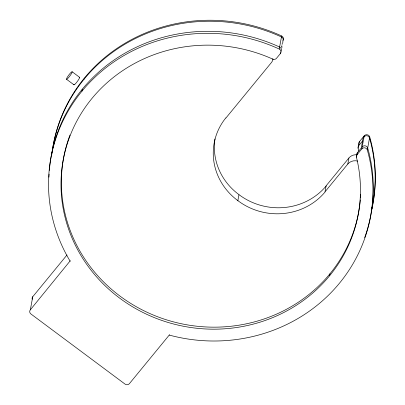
<?xml version="1.0" encoding="UTF-8"?>
<svg xmlns="http://www.w3.org/2000/svg" width="405" height="405" viewBox="0 0 405 405"><rect width="100%" height="100%" fill="white"/><g stroke="black" fill="none" stroke-linecap="round" stroke-linejoin="round"><path stroke-width="0.61" d="M358.749 144.671L358.84 144.165A3.124 2.951 10.4 0 1 359.402 141.699L364.237 135.802A3.124 2.951 10.4 0 1 369.725 136.93L367.325 150.007A162.496 153.551 10.4 0 1 169.244 335.072L129.418 383.636A3.124 2.951 10.4 0 1 125.044 384.102L30.922 313.976A3.124 2.951 10.4 0 1 30.345 309.815L32.744 296.743L66.992 254.978M81.937 91.196L82.301 89.181M84.149 79.127L84.336 78.119M30.345 309.815L70.262 260.749M169.244 335.072L169.31 334.697M237.831 200.814L238.935 194.8M371.238 211.739A162.496 153.551 10.4 0 0 369.537 137.938A3.124 2.951 10.4 0 0 364.049 136.809L363.108 137.958L361.265 148.012L357.372 152.761L357.002 154.771A3.124 2.951 10.4 0 0 356.44 157.241A149.997 141.74 10.4 0 1 212.615 329.174A149.997 141.74 10.4 0 1 64.198 155.155A149.997 141.74 10.4 0 1 272.747 59.105L272.793 58.857M272.747 59.105A3.124 2.951 10.4 0 0 276.514 58.285L280.402 53.541A3.124 2.951 10.4 0 0 279.242 49.04L281.642 35.969A162.496 153.551 10.4 0 0 52.407 150.24M280.402 53.541L280.589 52.539M281.642 46.798L281.86 45.613M282.072 44.434L282.29 43.249M281.794 47.901L282.027 46.646M282.715 42.874L282.948 41.619M347.809 164.025L348.913 158.006L326.111 185.814L325.007 191.828L347.809 164.025A9.361 8.849 10.4 0 1 357.65 161.099M329.624 275.744L329.989 273.734M356.44 157.241L356.602 156.36M356.719 155.733L356.81 155.231A3.124 2.951 10.4 0 1 357.372 152.761M358.789 151.075A149.997 141.74 10.4 0 0 358.106 148.19L358.243 147.435M358.334 146.934L358.612 145.425M358.106 148.19A3.124 2.951 10.4 0 1 358.663 145.719L359.402 141.699M357.002 154.771L361.837 148.878L364.237 135.802M225.929 118.007L271.335 62.643A9.355 8.839 10.4 0 0 273.036 59.206M358.663 145.719L362.556 140.975M72.136 71.761A4.688 0.709 -53.3 0 1 68.389 77.795A4.688 0.709 -53.3 0 1 67.458 76.98A4.688 0.709 -53.3 0 1 72.136 71.761L79.562 77.294M66.521 79.269L73.948 84.802M70.166 261.255A162.496 153.551 10.4 0 1 91.176 80.919A162.496 153.551 10.4 0 1 279.242 49.04M364.672 237.624A162.496 153.551 10.4 0 0 367.694 147.997A3.124 2.951 10.4 0 0 362.207 146.863M48.97 177.188A162.496 153.551 10.4 0 1 49.106 174.12M49.349 170.444A162.496 153.551 10.4 0 1 279.612 47.031A3.124 2.951 10.4 0 1 280.949 51.293M360.313 199.873A149.997 141.74 10.4 0 1 179.577 323.352A149.997 141.74 10.4 0 1 69.964 135.037M360.693 194.243A149.997 141.74 10.4 0 1 360.465 197.999M282.796 41.234A3.124 2.951 10.4 0 0 281.46 36.971A162.496 153.551 10.4 0 0 51.81 154.325M361.837 148.878A3.124 2.951 10.4 0 1 367.325 150.007M32.187 299.219A3.124 2.951 10.4 0 1 32.744 296.743M79.203 77.37A4.688 0.709 -53.3 0 1 77.294 81.521A4.688 0.709 -53.3 0 1 73.938 84.402M325.134 191.924A62.264 58.836 10.4 0 1 237.932 200.693A62.264 58.836 10.4 0 1 225.803 117.911M326.238 185.91A62.264 58.836 10.4 0 1 239.036 194.678A62.264 58.836 10.4 0 1 214.959 138.961M348.892 157.996A9.361 8.849 10.4 0 1 357.22 154.781M369.725 136.93A162.496 153.551 10.4 0 1 371.284 211.314M281.642 35.969A3.124 2.951 10.4 0 1 282.903 40.338"/></g></svg>
